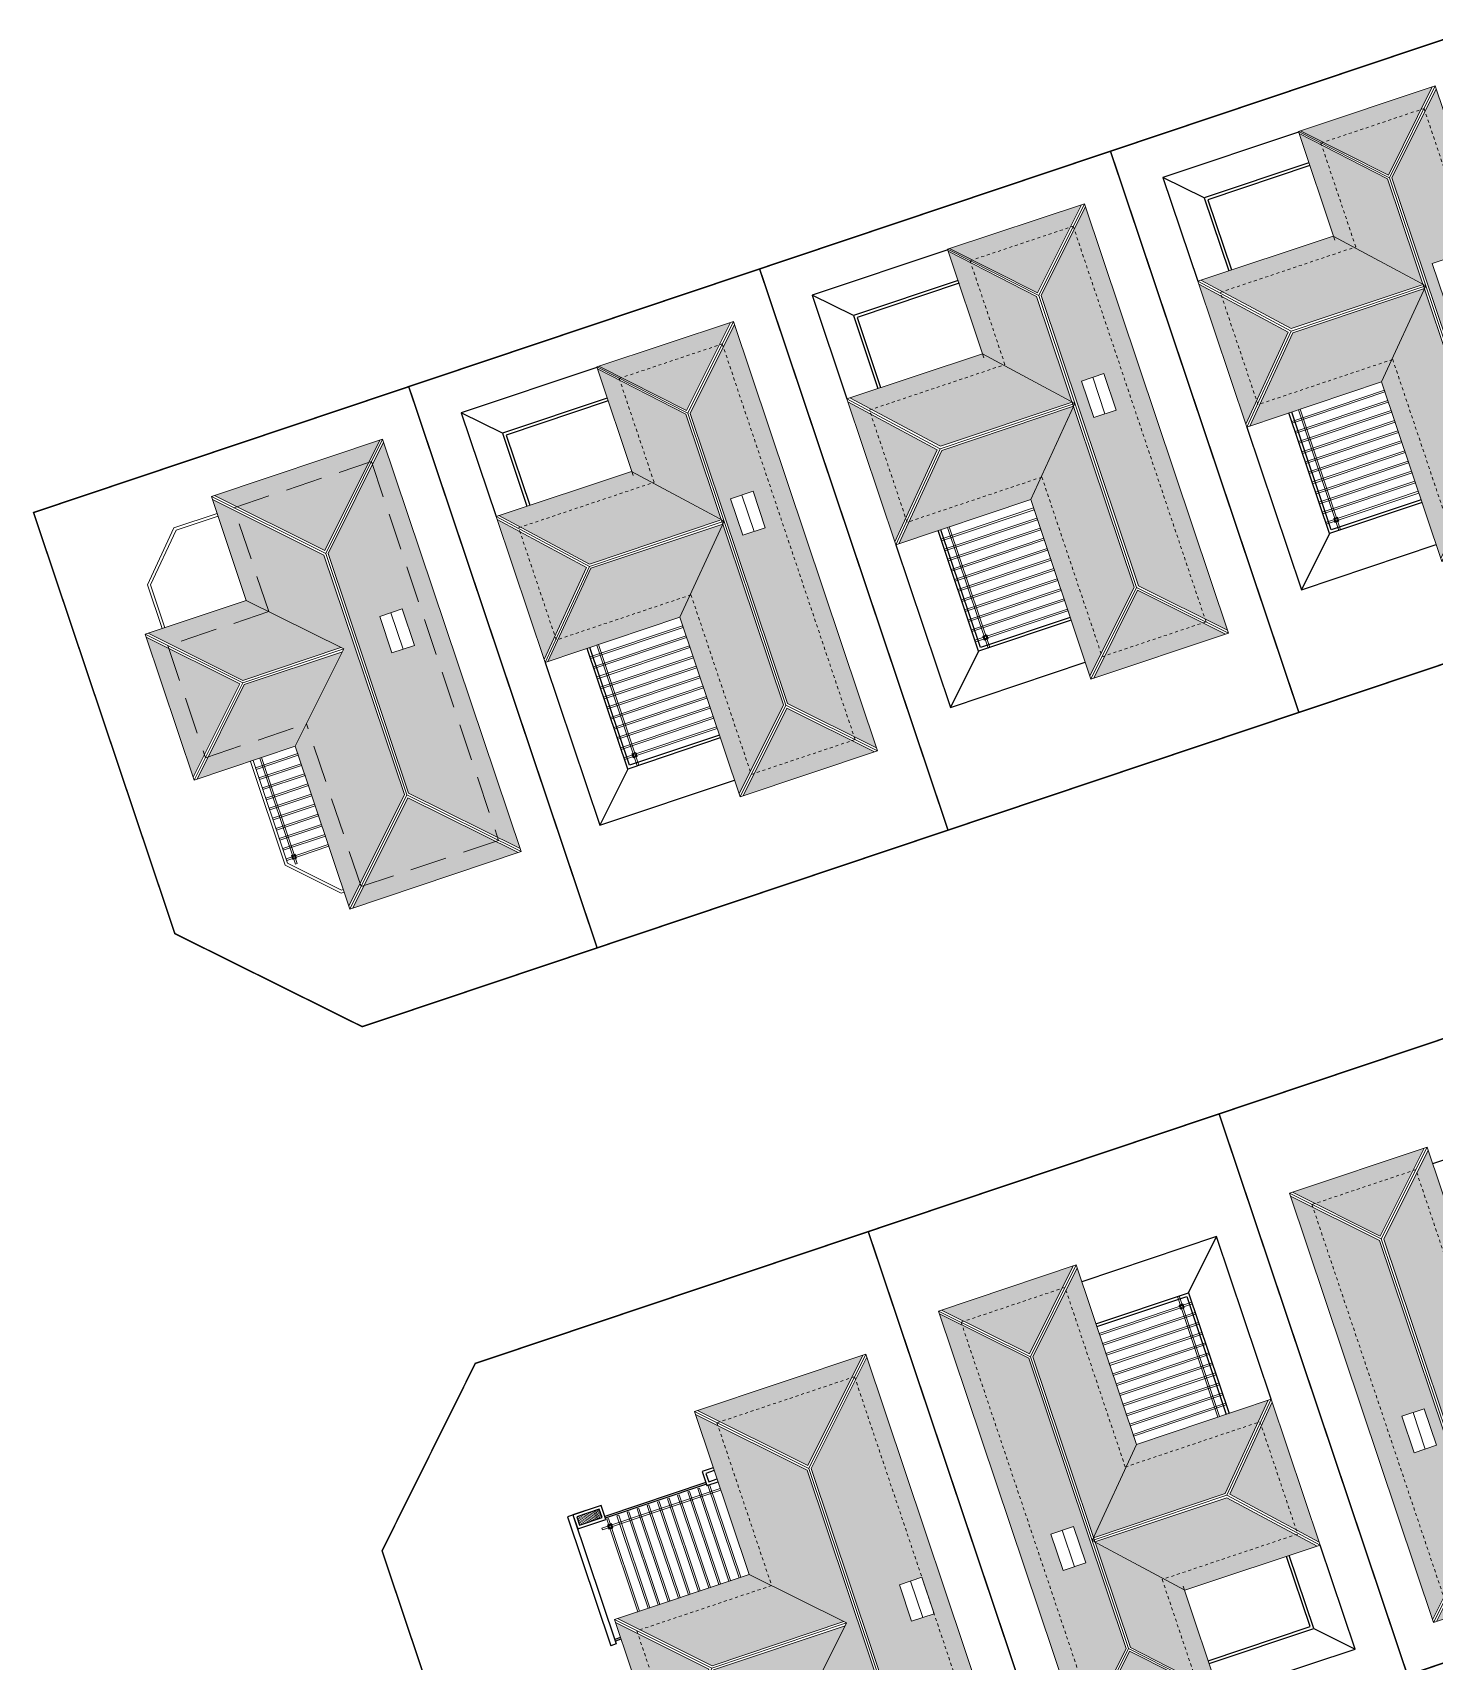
# Model space of a CAD drawing. Header units: metres. Extents: x 568336 to 569219, y 2065964 to 2066430.
# Drawn here: x 568336.2 to 568383.6, y 2066077.4 to 2066132.4 of the extents above; entities that cross this region are included whole.
import ezdxf

# ---------------------------------------------------------------- set-up
doc = ezdxf.new("R2010")
doc.units = ezdxf.units.M
doc.linetypes.add('CENTER', pattern=[2, 1.25, -0.25, 0.25, -0.25])
doc.linetypes.add('HIDDEN', pattern=[0.375, 0.25, -0.125])
for name, color, linetype, lineweight in [('-FURNITURE', 46, 'CONTINUOUS', 9), ('-HATCH', 8, 'CONTINUOUS', 5), ('-HIDE', 3, 'HIDDEN', 13), ('-KH', 143, 'CONTINUOUS', 13), ('-LINE1', 7, 'CONTINUOUS', 18), ('-RANH GIOI KHU DAT', 12, 'CENTER', 18)]:
    doc.layers.add(name, color=color, linetype=linetype, lineweight=lineweight)
for name, color, linetype in [('13. NET HATCH', 252, 'CONTINUOUS'), ('A-Flor-Hral', 242, 'CONTINUOUS'), ('LoLK', 6, 'CONTINUOUS')]:
    doc.layers.add(name, color=color, linetype=linetype)

# ---------------------------------------------------------------- blocks, each defined once
blk = doc.blocks.new('BT1-T2')
at = {"layer": '13. NET HATCH'}
h = blk.add_hatch(dxfattribs=at)
h.set_pattern_fill('N-ONG-01', color=256, scale=200, angle=270)
h.set_pattern_definition([(184.9697, (225280.8284, 38737.002), (2400.0002103, 199.9982614), [184.6944, -4432.6642]), (90, (225096.83, 38721), (-200, 200), [16, -184]), (270, (225080.83, 38921), (200, -200), [56, -144]), (0, (225080.83, 38865), (200, 200), [20, -180]), (180, (225100.83, 38737), (-200, -200), [20, -180]), (270, (225080.83, 38737), (200, -200), [16, -184]), (270, (225096.83, 38921), (200, -200), [40, -160]), (355.0303, (225096.8284, 38881.002), (2400.0002103, -199.9982614), [184.6944, -4432.6642]), (322.6961, (225106.8284, 38881.002), (-3400.0021483, 2599.997178), [52.8016, -5227.35]), (288.4349, (225148.83, 38849), (199.99968, -400.00009), [50.5964, -581.859]), (251.5651, (225164.83, 38801), (199.99968, 400.00009), [50.5964, -581.859]), (217.3039, (225148.8284, 38753.002), (-3400.0021483, -2599.997178), [52.8016, -5227.35]), (290.2249, (225134.828, 38839.002), (-800.001667, 2199.999453), [40.497, -4009.1944]), (249.7751, (225148.828, 38801.002), (-800.001667, -2199.999453), [40.497, -4009.1944]), (217.4054, (225134.828, 38763.002), (-2599.998493, -2000.0019905), [42.8018, -4237.385]), (322.5946, (225100.828, 38865.002), (-2599.998493, 2000.0019905), [42.8018, -4237.385])])
h.paths.add_polyline_path([(195087, 31507), (197462, 33882), (197462, 44220), (195087, 46595)])
h.paths.add_polyline_path([(196287, 39751), (196287, 41051), (197087, 41051), (197087, 39751)], flags=16)
h = blk.add_hatch(dxfattribs=at)
h.set_pattern_fill('N-ONG-01', color=256, scale=200, angle=180)
h.set_pattern_definition([(94.9697, (224896.8284, 38721.002), (199.9982614, -2400.0002103), [184.6944, -4432.6642]), (0, (224880.83, 38905), (200, 200), [16, -184]), (180, (225080.83, 38921), (-200, -200), [56, -144]), (270, (225024.83, 38921), (200, -200), [20, -180]), (90, (224896.83, 38901), (-200, 200), [20, -180]), (180, (224896.83, 38921), (-200, -200), [16, -184]), (180, (225080.83, 38905), (-200, -200), [40, -160]), (265.0303, (225040.8284, 38905.002), (-199.9982614, -2400.0002103), [184.6944, -4432.6642]), (232.6961, (225040.8284, 38895.002), (2599.997178, 3400.0021483), [52.8016, -5227.35]), (198.4349, (225008.83, 38853), (-400.00009, -199.99968), [50.5964, -581.859]), (161.5651, (224960.83, 38837), (400.00009, -199.99968), [50.5964, -581.859]), (127.3039, (224912.8284, 38853.002), (-2599.997178, 3400.0021483), [52.8016, -5227.35]), (200.2249, (224998.828, 38867.002), (2199.999453, 800.001667), [40.497, -4009.1944]), (159.7751, (224960.828, 38853.002), (-2199.999453, 800.001667), [40.497, -4009.1944]), (127.4054, (224922.828, 38867.002), (-2000.0019905, 2599.998493), [42.8018, -4237.385]), (232.5946, (225024.828, 38901.002), (2000.0019905, 2599.998493), [42.8018, -4237.385])])
h.paths.add_polyline_path([(199955, 46717), (195194, 46701), (197547, 44347)])
h.paths.add_polyline_path([(202305, 40476), (204684, 43000), (199967, 42985), (197646, 40476)])
h = blk.add_hatch(dxfattribs=at)
h.set_pattern_fill('N-ONG-01', color=256, scale=200, angle=90)
h.set_pattern_definition([(4.9697, (224880.8284, 39105.002), (-2400.0002103, -199.9982614), [184.6944, -4432.6642]), (270, (225064.83, 39121), (200, -200), [16, -184]), (90, (225080.83, 38921), (-200, 200), [56, -144]), (180, (225080.83, 38977), (-200, -200), [20, -180]), (0, (225060.83, 39105), (200, 200), [20, -180]), (90, (225080.83, 39105), (-200, 200), [16, -184]), (90, (225064.83, 38921), (-200, 200), [40, -160]), (175.0303, (225064.8284, 38961.002), (-2400.0002103, 199.9982614), [184.6944, -4432.6642]), (142.6961, (225054.8284, 38961.002), (3400.0021483, -2599.997178), [52.8016, -5227.35]), (108.4349, (225012.83, 38993), (-199.99968, 400.00009), [50.5964, -581.859]), (71.5651, (224996.83, 39041), (-199.99968, -400.00009), [50.5964, -581.859]), (37.3039, (225012.8284, 39089.002), (3400.0021483, 2599.997178), [52.8016, -5227.35]), (110.2249, (225026.828, 39003.002), (800.001667, -2199.999453), [40.497, -4009.1944]), (69.7751, (225012.828, 39041.002), (800.001667, 2199.999453), [40.497, -4009.1944]), (37.4054, (225026.828, 39079.002), (2599.998493, 2000.0019905), [42.8018, -4237.385]), (142.5946, (225060.828, 38977.002), (2599.998493, -2000.0019905), [42.8018, -4237.385])])
h.paths.add_polyline_path([(204787, 42891), (202440, 40401), (204787, 37910)])
h.paths.add_polyline_path([(199961, 42979), (199955, 46646), (197612, 44245), (197612, 40453)])
h.paths.add_polyline_path([(199987, 37801), (197612, 40321), (197612, 33882), (199987, 31507)])
h = blk.add_hatch(dxfattribs=at)
h.set_pattern_fill('N-ONG-01', color=256, scale=200)
h.set_pattern_definition([(274.9697, (225264.8284, 39121.002), (-199.9982614, 2400.0002103), [184.6944, -4432.6642]), (180, (225280.83, 38937), (-200, -200), [16, -184]), (0, (225080.83, 38921), (200, 200), [56, -144]), (90, (225136.83, 38921), (-200, 200), [20, -180]), (270, (225264.83, 38941), (200, -200), [20, -180]), (0, (225264.83, 38921), (200, 200), [16, -184]), (0, (225080.83, 38937), (200, 200), [40, -160]), (85.0303, (225120.8284, 38937.002), (199.9982614, 2400.0002103), [184.6944, -4432.6642]), (52.6961, (225120.8284, 38947.002), (-2599.997178, -3400.0021483), [52.8016, -5227.35]), (18.4349, (225152.83, 38989), (400.00009, 199.99968), [50.5964, -581.859]), (341.5651, (225200.83, 39005), (-400.00009, 199.99968), [50.5964, -581.859]), (307.3039, (225248.8284, 38989.002), (2599.997178, -3400.0021483), [52.8016, -5227.35]), (20.2249, (225162.828, 38975.002), (-2199.999453, -800.001667), [40.497, -4009.1944]), (339.7751, (225200.828, 38989.002), (2199.999453, -800.001667), [40.497, -4009.1944]), (307.4054, (225238.828, 38975.002), (2000.0019905, -2599.998493), [42.8018, -4237.385]), (52.5946, (225136.828, 38941.002), (-2000.0019905, -2599.998493), [42.8018, -4237.385])])
h.paths.add_polyline_path([(202305, 40326), (197612, 40326), (197612, 40321), (199987, 37801), (204684, 37801)])
h.paths.add_polyline_path([(197537, 33745), (195194, 31401), (199881, 31401)])
at = {"layer": '-FURNITURE'}
for points in [[(199987, 37501), (203287, 37501), (203287, 37441), (199987, 37441)], [(202947, 37801), (202947, 33501), (202887, 33501), (202887, 37801)], [(199987, 37141), (203287, 37141), (203287, 37081), (199987, 37081)], [(199987, 36781), (203287, 36781), (203287, 36721), (199987, 36721)], [(199987, 36421), (203287, 36421), (203287, 36361), (199987, 36361)], [(199987, 36061), (203287, 36061), (203287, 36001), (199987, 36001)], [(199987, 35701), (203287, 35701), (203287, 35641), (199987, 35641)], [(199987, 35341), (203287, 35341), (203287, 35281), (199987, 35281)], [(199987, 34981), (203287, 34981), (203287, 34921), (199987, 34921)], [(199987, 34621), (203287, 34621), (203287, 34561), (199987, 34561)], [(199987, 34261), (203287, 34261), (203287, 34201), (199987, 34201)], [(199987, 33901), (203287, 33901), (203287, 33841), (199987, 33841)], [(202847, 33801), (202987, 33801), (202987, 33941), (202847, 33941)], [(202858, 33812), (202976, 33812), (202976, 33929), (202858, 33929)]]:
    blk.add_lwpolyline(points, close=True, dxfattribs=at)
at = {"layer": '-HIDE', "ltscale": 5}
for p, q in [((195687, 32001), (195687, 46101)), ((204187, 38401), (204187, 42401)), ((199387, 38401), (199387, 32001)), ((199387, 38401), (204187, 38401)), ((199387, 32001), (195687, 32001))]:
    blk.add_line(p, q, dxfattribs=at)
blk.add_lwpolyline([(204187, 42401), (199361, 42401), (199361, 46101), (195687, 46101)], dxfattribs=at)
at = {"layer": '-LINE1'}
for p, q in [((199955, 46717), (195087, 46701)), ((195087, 31401), (195087, 46701)), ((195087, 46701), (197537, 44251)), ((195087, 46595), (197462, 44220)), ((199961, 42845), (199955, 46717)), ((197462, 44220), (197462, 33882)), ((197537, 44251), (197537, 33851)), ((204787, 43001), (199967, 42985)), ((202337, 40401), (204787, 43001)), ((204787, 37801), (204787, 43001)), ((202440, 40401), (204787, 42891)), ((197537, 40401), (199987, 37801)), ((202337, 40401), (204787, 37801)), ((202440, 40401), (204787, 37910)), ((199987, 37801), (199987, 31401)), ((199987, 37801), (204787, 37801)), ((197462, 33882), (195087, 31507)), ((199987, 31401), (195087, 31401))]:
    blk.add_line(p, q, dxfattribs=at)
for points in [[(195194, 46701), (197547, 44347), (199884, 46717)], [(197537, 44251), (199955, 46717)], [(199987, 31507), (197612, 33882), (197612, 44245), (199955, 46646)], [(199967, 42985), (197537, 40401)], [(204684, 43001), (202305, 40476), (197646, 40476)], [(196687, 41051), (196687, 39751)], [(202337, 40401), (197537, 40401)], [(204684, 37801), (202305, 40326), (197608, 40326)], [(199987, 31401), (197537, 33851), (195087, 31401)], [(199881, 31401), (197537, 33745), (195194, 31401)]]:
    blk.add_lwpolyline(points, dxfattribs=at)
blk.add_lwpolyline([(196287, 39751), (197087, 39751), (197087, 41051), (196287, 41051)], close=True, dxfattribs=at)
at = {"layer": '-RANH GIOI KHU DAT', "linetype": 'HIDDEN', "ltscale": 10, "const_width": 50}
blk.add_lwpolyline([(193687, 28101), (206187, 28101), (206187, 48101), (193687, 48101)], close=True, dxfattribs=at)
at = {"layer": '13. NET HATCH', "color": 250}
for p, q in [((199955, 46693), (204787, 46701)), ((204787, 46701), (204787, 43001)), ((204787, 37801), (204787, 32001)), ((204787, 32001), (199987, 32001))]:
    blk.add_line(p, q, dxfattribs=at)
for points in [[(203687, 45601), (204787, 46701)], [(199957, 45599), (203687, 45601), (203687, 43001)], [(199957, 45499), (203587, 45501), (203587, 43001)], [(199987, 33601), (203187, 33601), (203187, 37801)], [(199987, 33501), (203287, 33501), (203287, 37801)], [(203287, 33501), (204787, 32001)]]:
    blk.add_lwpolyline(points, dxfattribs=at)
blk = doc.blocks.new('BT3-T2.1')
at = {"layer": '13. NET HATCH'}
h = blk.add_hatch(dxfattribs=at)
h.set_pattern_fill('N-ONG-01', color=256, scale=0.2, angle=198.5515)
h.set_pattern_definition([(113.5212002, (568087.525308, 2066095.6234305), (0.95318265634, -2.21166071938), [0.1846944, -4.4326642]), (18.5515, (568087.4516, 2066095.79278), (0.12597623, 0.253239), [0.016, -0.184]), (198.5515, (568087.63612, 2066095.87158), (-0.12597623, -0.253239), [0.056, -0.144]), (288.5515, (568087.58303, 2066095.85376), (0.253239, -0.12597623), [0.02, -0.18]), (108.5515, (568087.46804, 2066095.79408), (-0.253239, 0.12597623), [0.02, -0.18]), (198.5515, (568087.46168, 2066095.81304), (-0.12597623, -0.253239), [0.016, -0.184]), (198.5515, (568087.6412, 2066095.85641), (-0.12597623, -0.253239), [0.04, -0.16]), (283.5818002, (568087.603284, 2066095.843684), (0.57397072748, -2.33892238392), [0.1846944, -4.4326642]), (251.2476002, (568087.606466, 2066095.834204), (1.38316205399, 4.050538565), [0.0528016, -5.22735]), (216.9864, (568087.58949, 2066095.784205), (-0.315584024, -0.316870108), [0.0505964, -0.581859]), (180.1166, (568087.549076, 2066095.753765), (0.442846592, -0.062344511), [0.0505964, -0.581859]), (145.8554002, (568087.49848, 2066095.753662), (-3.54663052518, 2.39612433986), [0.0528016, -5.22735]), (218.7764, (568087.575557, 2066095.794296), (1.8311571488, 1.45837709676), [0.040497, -4.0091944]), (178.3266, (568087.543985, 2066095.768934), (-2.34020929296, 0.05848696574), [0.040497, -4.0091944]), (145.9569002, (568087.503506, 2066095.770116), (-2.72328554494, 1.8285830488), [0.0428018, -4.237385]), (251.1461002, (568087.589388, 2066095.834801), (1.06887048304, 3.10121202374), [0.0428018, -4.237385])])
h.paths.add_polyline_path([(568343.449, 2066113.248), (568340.137, 2066112.136), (568343.334, 2066110.546), (568346.646, 2066111.657)])
h.paths.add_polyline_path([(568347.955, 2066118.663), (568342.373, 2066116.789), (568346.1, 2066114.935)])
h = blk.add_hatch(dxfattribs=at)
h.set_pattern_fill('N-ONG-01', color=256, scale=0.2, angle=288.5515)
h.set_pattern_definition([(203.5212002, (568087.884264, 2066095.760771), (2.21166071938, 0.95318265634), [0.1846944, -4.4326642]), (108.5515, (568087.71492, 2066095.68706), (-0.253239, 0.12597623), [0.016, -0.184]), (288.5515, (568087.63612, 2066095.87158), (0.253239, -0.12597623), [0.056, -0.144]), (18.5515, (568087.65393, 2066095.81849), (0.12597623, 0.253239), [0.02, -0.18]), (198.5515, (568087.71362, 2066095.7035), (-0.12597623, -0.253239), [0.02, -0.18]), (288.5515, (568087.69466, 2066095.69714), (0.253239, -0.12597623), [0.016, -0.184]), (288.5515, (568087.65128, 2066095.87667), (0.253239, -0.12597623), [0.04, -0.16]), (13.5818002, (568087.66401, 2066095.838748), (2.33892238392, 0.57397072748), [0.1846944, -4.4326642]), (341.2476002, (568087.673491, 2066095.8419295), (-4.050538565, 1.38316205399), [0.0528016, -5.22735]), (306.9864, (568087.72349, 2066095.824955), (0.316870108, -0.315584024), [0.0505964, -0.581859]), (270.1166, (568087.75393, 2066095.78454), (0.062344511, 0.442846592), [0.0505964, -0.581859]), (235.8554002, (568087.754032, 2066095.733943), (-2.39612433986, -3.54663052518), [0.0528016, -5.22735]), (308.7764, (568087.713398, 2066095.81102), (-1.45837709676, 1.8311571488), [0.040497, -4.0091944]), (268.3266, (568087.738761, 2066095.779449), (-0.05848696574, -2.34020929296), [0.040497, -4.0091944]), (235.9569002, (568087.737578, 2066095.738969), (-1.8285830488, -2.72328554494), [0.0428018, -4.237385]), (341.1461002, (568087.672893, 2066095.824852), (-3.10121202374, 1.06887048304), [0.0428018, -4.237385])])
h.paths.add_polyline_path([(568348.931, 2066106.735), (568352.698, 2066104.861), (568348.089, 2066118.596), (568346.215, 2066114.829)])
h.paths.add_polyline_path([(568347.957, 2066112.703), (568348.715, 2066112.958), (568349.129, 2066111.725), (568348.37, 2066111.471)], flags=16)
h = blk.add_hatch(dxfattribs=at)
h.set_pattern_fill('N-ONG-01', color=256, scale=0.2, angle=108.5515)
h.set_pattern_definition([(23.5212002, (568087.387967, 2066095.982387), (-2.21166071938, -0.95318265634), [0.1846944, -4.4326642]), (288.5515, (568087.55732, 2066096.0561), (0.253239, -0.12597623), [0.016, -0.184]), (108.5515, (568087.63612, 2066095.87158), (-0.253239, 0.12597623), [0.056, -0.144]), (198.5515, (568087.6183, 2066095.92467), (-0.12597623, -0.253239), [0.02, -0.18]), (18.5515, (568087.55861, 2066096.03965), (0.12597623, 0.253239), [0.02, -0.18]), (108.5515, (568087.57757, 2066096.04602), (-0.253239, 0.12597623), [0.016, -0.184]), (108.5515, (568087.62095, 2066095.86649), (-0.253239, 0.12597623), [0.04, -0.16]), (193.5818002, (568087.6082205, 2066095.90441), (-2.33892238392, -0.57397072748), [0.1846944, -4.4326642]), (161.2476002, (568087.59874, 2066095.9012284), (4.050538565, -1.38316205399), [0.0528016, -5.22735]), (126.9864, (568087.54874, 2066095.9182), (-0.316870108, 0.315584024), [0.0505964, -0.581859]), (90.1166, (568087.5183, 2066095.95862), (-0.062344511, -0.442846592), [0.0505964, -0.581859]), (55.8554002, (568087.5181984, 2066096.009215), (2.39612433986, 3.54663052518), [0.0528016, -5.22735]), (128.7764, (568087.558832, 2066095.932138), (1.45837709676, -1.8311571488), [0.040497, -4.0091944]), (88.3266, (568087.53347, 2066095.963709), (0.05848696574, 2.34020929296), [0.040497, -4.0091944]), (55.9569002, (568087.5346525, 2066096.0041885), (1.8285830488, 2.72328554494), [0.0428018, -4.237385]), (161.1461002, (568087.599338, 2066095.918306), (3.10121202374, -1.06887048304), [0.0428018, -4.237385])])
h.paths.add_polyline_path([(568343.228, 2066110.431), (568340.07, 2066112.002), (568341.657, 2066107.273)])
h.paths.add_polyline_path([(568346.741, 2066111.61), (568345.104, 2066108.318), (568346.915, 2066102.92), (568348.789, 2066106.687), (568346.073, 2066114.781), (568342.306, 2066116.655), (568343.449, 2066113.248)])
h = blk.add_hatch(dxfattribs=at)
h.set_pattern_fill('N-ONG-01', color=256, scale=0.2, angle=18.5515)
h.set_pattern_definition([(293.5212002, (568087.746923, 2066096.1197275), (-0.95318265634, 2.21166071938), [0.1846944, -4.4326642]), (198.5515, (568087.82063, 2066095.95038), (-0.12597623, -0.253239), [0.016, -0.184]), (18.5515, (568087.63612, 2066095.87158), (0.12597623, 0.253239), [0.056, -0.144]), (108.5515, (568087.6892, 2066095.8894), (-0.253239, 0.12597623), [0.02, -0.18]), (288.5515, (568087.8042, 2066095.94908), (0.253239, -0.12597623), [0.02, -0.18]), (18.5515, (568087.81055, 2066095.93012), (0.12597623, 0.253239), [0.016, -0.184]), (18.5515, (568087.63102, 2066095.88675), (0.12597623, 0.253239), [0.04, -0.16]), (103.5818002, (568087.668946, 2066095.899474), (-0.57397072748, 2.33892238392), [0.1846944, -4.4326642]), (71.2476002, (568087.665765, 2066095.908954), (-1.38316205399, -4.050538565), [0.0528016, -5.22735]), (36.9864, (568087.68274, 2066095.95895), (0.315584024, 0.316870108), [0.0505964, -0.581859]), (0.1166, (568087.723155, 2066095.98939), (-0.442846592, 0.062344511), [0.0505964, -0.581859]), (325.8554002, (568087.773751, 2066095.989496), (3.54663052518, -2.39612433986), [0.0528016, -5.22735]), (38.7764, (568087.696674, 2066095.948862), (-1.8311571488, -1.45837709676), [0.040497, -4.0091944]), (358.3266, (568087.728245, 2066095.974224), (2.34020929296, -0.05848696574), [0.040497, -4.0091944]), (325.9569002, (568087.768725, 2066095.973042), (2.72328554494, -1.8285830488), [0.0428018, -4.237385]), (71.1461002, (568087.682842, 2066095.9083565), (-1.06887048304, -3.10121202374), [0.0428018, -4.237385])])
h.paths.add_polyline_path([(568352.631, 2066104.726), (568348.904, 2066106.581), (568347.05, 2066102.853)])
h.paths.add_polyline_path([(568341.792, 2066107.206), (568345.104, 2066108.318), (568346.694, 2066111.515), (568343.382, 2066110.403)])
at = {"layer": '-FURNITURE'}
for points in [[(568343.784, 2066107.537), (568343.765, 2066107.594), (568345.186, 2066108.071), (568345.206, 2066108.014)], [(568343.898, 2066107.196), (568343.879, 2066107.253), (568345.301, 2066107.73), (568345.32, 2066107.673)], [(568345.169, 2066104.354), (568345.112, 2066104.335), (568343.91, 2066107.917), (568343.966, 2066107.936)], [(568344.013, 2066106.855), (568343.994, 2066106.912), (568345.416, 2066107.389), (568345.435, 2066107.332)], [(568344.127, 2066106.513), (568344.108, 2066106.57), (568345.53, 2066107.047), (568345.549, 2066106.99)], [(568344.242, 2066106.172), (568344.223, 2066106.229), (568345.645, 2066106.706), (568345.664, 2066106.649)], [(568344.357, 2066105.831), (568344.337, 2066105.888), (568345.759, 2066106.365), (568345.778, 2066106.308)], [(568344.471, 2066105.489), (568344.452, 2066105.546), (568345.874, 2066106.023), (568345.893, 2066105.967)], [(568344.586, 2066105.148), (568344.566, 2066105.205), (568345.988, 2066105.682), (568346.007, 2066105.625)], [(568344.7, 2066104.807), (568344.681, 2066104.864), (568346.103, 2066105.341), (568346.122, 2066105.284)], [(568344.815, 2066104.466), (568344.796, 2066104.522), (568346.217, 2066105), (568346.236, 2066104.943)]]:
    blk.add_lwpolyline(points, close=True, dxfattribs=at)
at = {"layer": '-HATCH'}
for p, q in [((568342.463, 2066116.187), (568341.007, 2066115.698)), ((568342.495, 2066116.092), (568341.08, 2066115.617)), ((568341.007, 2066115.698), (568340.108, 2066113.777)), ((568341.08, 2066115.617), (568340.215, 2066113.771)), ((568340.606, 2066112.293), (568340.108, 2066113.777)), ((568340.7, 2066112.325), (568340.215, 2066113.771)), ((568344.764, 2066104.301), (568343.587, 2066107.809)), ((568344.846, 2066104.372), (568343.682, 2066107.841)), ((568346.659, 2066103.355), (568344.764, 2066104.301)), ((568346.667, 2066103.463), (568344.846, 2066104.372))]:
    blk.add_line(p, q, dxfattribs=at)
for points in [[(568345.15, 2066104.536), (568345.017, 2066104.491), (568344.972, 2066104.624), (568345.105, 2066104.669)], [(568345.135, 2066104.543), (568345.024, 2066104.506), (568344.987, 2066104.617), (568345.098, 2066104.654)]]:
    blk.add_lwpolyline(points, close=True, dxfattribs=at)
for points in [[(568346.659, 2066103.355), (568346.758, 2066103.388)], [(568346.667, 2066103.463), (568346.726, 2066103.483)]]:
    blk.add_lwpolyline(points, dxfattribs=at)
at = {"layer": '-HIDE', "ltscale": 5}
for points in [[(568344.209, 2066112.87), (568343.032, 2066116.378), (568347.677, 2066117.937), (568351.972, 2066105.138), (568347.327, 2066103.579), (568345.482, 2066109.077)], [(568344.209, 2066112.87), (568340.796, 2066111.724), (568342.069, 2066107.932), (568345.482, 2066109.077)]]:
    blk.add_lwpolyline(points, dxfattribs=at)
at = {"layer": '-LINE1'}
for points in [[(568343.449, 2066113.248), (568340.037, 2066112.102), (568341.691, 2066107.172), (568345.104, 2066108.318), (568346.949, 2066102.819), (568352.732, 2066104.76), (568348.055, 2066118.696), (568342.272, 2066116.756)], [(568349.129, 2066111.725), (568348.37, 2066111.471), (568347.957, 2066112.703), (568348.715, 2066112.958)]]:
    blk.add_lwpolyline(points, close=True, dxfattribs=at)
for points in [[(568348.055, 2066118.696), (568346.134, 2066114.834), (568342.272, 2066116.756)], [(568347.955, 2066118.663), (568346.1, 2066114.935), (568342.373, 2066116.789)], [(568348.089, 2066118.596), (568346.215, 2066114.829), (568348.931, 2066106.735), (568352.698, 2066104.861)], [(568342.306, 2066116.655), (568346.073, 2066114.781), (568348.789, 2066106.687), (568346.915, 2066102.92)], [(568346.134, 2066114.834), (568348.87, 2066106.681)], [(568343.449, 2066113.248), (568346.741, 2066111.61), (568345.104, 2066108.318)], [(568348.336, 2066112.831), (568348.75, 2066111.598)], [(568340.037, 2066112.102), (568343.329, 2066110.465), (568341.691, 2066107.172)], [(568340.07, 2066112.002), (568343.228, 2066110.431), (568341.657, 2066107.273)], [(568340.137, 2066112.136), (568343.334, 2066110.546), (568346.646, 2066111.657)], [(568341.792, 2066107.206), (568343.382, 2066110.403), (568346.694, 2066111.515)], [(568343.329, 2066110.465), (568346.741, 2066111.61)], [(568352.732, 2066104.76), (568348.87, 2066106.681), (568346.949, 2066102.819)], [(568352.631, 2066104.726), (568348.904, 2066106.581), (568347.05, 2066102.853)]]:
    blk.add_lwpolyline(points, dxfattribs=at)
at = {"layer": '-RANH GIOI KHU DAT', "linetype": 'HIDDEN', "ltscale": 10, "const_width": 0.05}
blk.add_lwpolyline([(568341.038, 2066101.99), (568336.264, 2066116.216), (568339.035, 2066117.146), (568348.937, 2066120.469), (568355.3, 2066101.508), (568347.367, 2066098.846)], close=True, dxfattribs=at)
blk = doc.blocks.new('BT4-T2')
at = {"layer": '13. NET HATCH'}
h = blk.add_hatch(dxfattribs=at)
h.set_pattern_fill('N-ONG-01', color=256, scale=200, angle=270)
h.set_pattern_definition([(184.9697, (-69622.968, -184), (2400.0002103, 199.9982614), [184.6944, -4432.6642]), (90, (-69806.97, -200), (-200, 200), [16, -184]), (270, (-69822.97, -7e-08), (200, -200), [56, -144]), (0, (-69822.97, -56), (200, 200), [20, -180]), (180, (-69802.97, -184), (-200, -200), [20, -180]), (270, (-69822.97, -184), (200, -200), [16, -184]), (270, (-69806.97, -7e-08), (200, -200), [40, -160]), (355.0303, (-69806.968, -40), (2400.0002103, -199.9982614), [184.6944, -4432.6642]), (322.6961, (-69796.968, -40), (-3400.00214834, 2599.99717798), [52.8016, -5227.35]), (288.4349, (-69754.97, -72), (199.99968, -400.000087), [50.5964, -581.859]), (251.5651, (-69738.97, -120), (199.99968, 400.000087), [50.5964, -581.859]), (217.3039, (-69754.968, -168), (-3400.00214834, -2599.99717798), [52.8016, -5227.35]), (290.2249, (-69768.968, -82), (-800.00166712, 2199.99945287), [40.497, -4009.1944]), (249.7751, (-69754.968, -120), (-800.00166712, -2199.99945287), [40.497, -4009.1944]), (217.4054, (-69768.968, -158), (-2599.998493, -2000.00199052), [42.8018, -4237.385]), (322.5946, (-69802.968, -56), (-2599.998493, 2000.00199052), [42.8018, -4237.385])])
h.paths.add_polyline_path([(193232, -123011), (193232, -128705), (196207, -125730), (196207, -117191), (193232, -114216), (193232, -117811), (195832, -120411)])
h.paths.add_polyline_path([(190926, -120411), (188432, -117917), (188432, -122905)])
h = blk.add_hatch(dxfattribs=at)
h.set_pattern_fill('N-ONG-01', color=256, scale=200, angle=180)
h.set_pattern_definition([(94.9697, (-70006.968, -200), (199.9982614, -2400.0002103), [184.6944, -4432.6642]), (0, (-70022.97, -16), (200, 200), [16, -184]), (180, (-69822.97, -7e-08), (-200, -200), [56, -144]), (270, (-69878.97, -7e-08), (200, -200), [20, -180]), (90, (-70006.97, -20), (-200, 200), [20, -180]), (180, (-70006.97, -7e-08), (-200, -200), [16, -184]), (180, (-69822.97, -16), (-200, -200), [40, -160]), (265.0303, (-69862.968, -16), (-199.9982614, -2400.0002103), [184.6944, -4432.6642]), (232.6961, (-69862.968, -26), (2599.99717798, 3400.00214834), [52.8016, -5227.35]), (198.4349, (-69894.97, -68), (-400.000087, -199.99968), [50.5964, -581.859]), (161.5651, (-69942.97, -84), (400.000087, -199.99968), [50.5964, -581.859]), (127.3039, (-69990.968, -68), (-2599.99717798, 3400.00214834), [52.8016, -5227.35]), (200.2249, (-69904.968, -54), (2199.99945287, 800.00166712), [40.497, -4009.1944]), (159.7751, (-69942.968, -68), (-2199.99945287, 800.00166712), [40.497, -4009.1944]), (127.4054, (-69980.968, -54), (-2000.00199052, 2599.998493), [42.8018, -4237.385]), (232.5946, (-69878.968, -20), (2000.00199052, 2599.998493), [42.8018, -4237.385])])
h.paths.add_polyline_path([(199226, -114110), (193338, -114110), (196282, -117054)])
h.paths.add_polyline_path([(195757, -120336), (193232, -117811), (188538, -117811), (191063, -120336)])
h = blk.add_hatch(dxfattribs=at)
h.set_pattern_fill('N-ONG-01', color=256, scale=200, angle=90)
h.set_pattern_definition([(4.9697, (-70022.968, 184), (-2400.0002103, -199.9982614), [184.6944, -4432.6642]), (270, (-69838.97, 200), (200, -200), [16, -184]), (90, (-69822.97, -7e-08), (-200, 200), [56, -144]), (180, (-69822.97, 56), (-200, -200), [20, -180]), (0, (-69842.97, 184), (200, 200), [20, -180]), (90, (-69822.97, 184), (-200, 200), [16, -184]), (90, (-69838.97, -7e-08), (-200, 200), [40, -160]), (175.0303, (-69838.968, 40), (-2400.0002103, 199.9982614), [184.6944, -4432.6642]), (142.6961, (-69848.968, 40), (3400.00214834, -2599.99717798), [52.8016, -5227.35]), (108.4349, (-69890.97, 72), (-199.99968, 400.000087), [50.5964, -581.859]), (71.5651, (-69906.97, 120), (-199.99968, -400.000087), [50.5964, -581.859]), (37.3039, (-69890.968, 168), (3400.00214834, 2599.99717798), [52.8016, -5227.35]), (110.2249, (-69876.968, 82), (800.00166712, -2199.99945287), [40.497, -4009.1944]), (69.7751, (-69890.968, 120), (800.00166712, 2199.99945287), [40.497, -4009.1944]), (37.4054, (-69876.968, 158), (2599.998493, 2000.00199052), [42.8018, -4237.385]), (142.5946, (-69842.968, 56), (2599.998493, -2000.00199052), [42.8018, -4237.385])])
h.paths.add_polyline_path([(199332, -114216), (196357, -117191), (196357, -125730), (199332, -128705)])
h.paths.add_polyline_path([(197932, -121061), (197932, -119761), (198732, -119761), (198732, -121061)], flags=16)
h = blk.add_hatch(dxfattribs=at)
h.set_pattern_fill('N-ONG-01', color=256, scale=200)
h.set_pattern_definition([(274.9697, (-69638.968, 200), (-199.9982614, 2400.0002103), [184.6944, -4432.6642]), (180, (-69622.97, 16), (-200, -200), [16, -184]), (0, (-69822.97, -7e-08), (200, 200), [56, -144]), (90, (-69766.97, -7e-08), (-200, 200), [20, -180]), (270, (-69638.97, 20), (200, -200), [20, -180]), (0, (-69638.97, -7e-08), (200, 200), [16, -184]), (0, (-69822.97, 16), (200, 200), [40, -160]), (85.0303, (-69782.968, 16), (199.9982614, 2400.0002103), [184.6944, -4432.6642]), (52.6961, (-69782.968, 26), (-2599.99717798, -3400.00214834), [52.8016, -5227.35]), (18.4349, (-69750.97, 68), (400.000087, 199.99968), [50.5964, -581.859]), (341.5651, (-69702.97, 84), (-400.000087, 199.99968), [50.5964, -581.859]), (307.3039, (-69654.968, 68), (2599.99717798, -3400.00214834), [52.8016, -5227.35]), (20.2249, (-69740.968, 54), (-2199.99945287, -800.00166712), [40.497, -4009.1944]), (339.7751, (-69702.968, 68), (2199.99945287, -800.00166712), [40.497, -4009.1944]), (307.4054, (-69664.968, 54), (2000.00199052, -2599.998493), [42.8018, -4237.385]), (52.5946, (-69766.968, 20), (-2000.00199052, -2599.998493), [42.8018, -4237.385])])
h.paths.add_polyline_path([(195757, -120486), (191063, -120486), (188538, -123011), (193232, -123011)])
h.paths.add_polyline_path([(193338, -128811), (199226, -128811), (196282, -125867)])
h = blk.add_hatch(dxfattribs=at)
h.set_pattern_fill('CO-01', color=256, scale=50)
h.set_pattern_definition([(90, (-48898.44, -106865.633), (-35.355339, 35.355339), [9.375, -61.335678]), (45, (-48898.44, -106865.633), (-35.355339, 35.355339), [9.375, -40.625]), (135, (-48898.44, -106865.633), (-35.355339, -35.355339), [9.375, -40.625])])
h.paths.add_polyline_path([(189132, -126711), (188332, -126711), (188332, -126411), (189132, -126411)])
at = {"layer": '-FURNITURE'}
for points in [[(189332, -126311), (189272, -126311), (189272, -123011), (189332, -123011)], [(189692, -126311), (189632, -126311), (189632, -123011), (189692, -123011)], [(190052, -126311), (189992, -126311), (189992, -123011), (190052, -123011)], [(190412, -126311), (190352, -126311), (190352, -123011), (190412, -123011)], [(190772, -126311), (190712, -126311), (190712, -123011), (190772, -123011)], [(191132, -126311), (191072, -126311), (191072, -123011), (191132, -123011)], [(191492, -126311), (191432, -126311), (191432, -123011), (191492, -123011)], [(191852, -126311), (191792, -126311), (191792, -123011), (191852, -123011)], [(192212, -126311), (192152, -126311), (192152, -123011), (192212, -123011)], [(192572, -126311), (192512, -126311), (192512, -123011), (192572, -123011)], [(192932, -126311), (192872, -126311), (192872, -123011), (192932, -123011)], [(193232, -126011), (193232, -126071), (189012, -126071), (189012, -126011)]]:
    blk.add_lwpolyline(points, close=True, dxfattribs=at)
at = {"layer": '-HIDE', "ltscale": 5}
for points in [[(193832, -118411), (193832, -114710), (198732, -114710), (198732, -128211), (193832, -128211), (193832, -122411)], [(193832, -122411), (189032, -122411), (189032, -118411), (193832, -118411)]]:
    blk.add_lwpolyline(points, dxfattribs=at)
at = {"layer": '-LINE1'}
for points in [[(193232, -123011), (188432, -123011), (188432, -117811), (193232, -117811), (193232, -114110), (199332, -114110), (199332, -128811), (193232, -128811)], [(197932, -121061), (198732, -121061), (198732, -119761), (197932, -119761)]]:
    blk.add_lwpolyline(points, close=True, dxfattribs=at)
for points in [[(199332, -114110), (196282, -117160), (193232, -114110)], [(193232, -114216), (196207, -117191), (196207, -125730), (193232, -128705)], [(199226, -114110), (196282, -117054), (193338, -114110)], [(199332, -114216), (196357, -117191), (196357, -125730), (199332, -128705)], [(196282, -117160), (196282, -125761)], [(188432, -123011), (191032, -120411), (188432, -117811)], [(188432, -122905), (190926, -120411), (188432, -117917)], [(188538, -117811), (191063, -120336), (195757, -120336)], [(193232, -123011), (195832, -120411), (193232, -117811)], [(198332, -119761), (198332, -121061)], [(188538, -123011), (191063, -120486), (195757, -120486)], [(191032, -120411), (195832, -120411)], [(199332, -128811), (196282, -125761), (193232, -128811)], [(199226, -128811), (196282, -125867), (193338, -128811)]]:
    blk.add_lwpolyline(points, dxfattribs=at)
at = {"layer": '-RANH GIOI KHU DAT', "linetype": 'HIDDEN', "ltscale": 10, "const_width": 50}
blk.add_lwpolyline([(200732, -112710), (181732, -112710), (181732, -127710), (186732, -132710), (200732, -132710)], close=True, dxfattribs=at)
at = {"layer": '13. NET HATCH'}
for p, q in [((188232, -114710), (188032, -114710)), ((188032, -114710), (188032, -118611)), ((188232, -114710), (188232, -118611)), ((193232, -114810), (188232, -114810)), ((193232, -114870), (188232, -114870)), ((188032, -118611), (188232, -118611)), ((188232, -118451), (188432, -118451)), ((188232, -118511), (188432, -118511)), ((188032, -126811), (188032, -122211)), ((188232, -122211), (188032, -122211)), ((188232, -126811), (188232, -122211)), ((188432, -122311), (188232, -122311)), ((188432, -122371), (188232, -122371)), ((189232, -126811), (188032, -126811))]:
    blk.add_line(p, q, dxfattribs=at)
for points in [[(189232, -126811), (188232, -126811), (188232, -126311), (189232, -126311)], [(189132, -126711), (188332, -126711), (188332, -126411), (189132, -126411)]]:
    blk.add_lwpolyline(points, close=True, dxfattribs=at)
for points in [[(192832, -126361), (189232, -126361)], [(192832, -126421), (189232, -126421)], [(193232, -126811), (192832, -126811), (192832, -126311), (193232, -126311)], [(193232, -126711), (192932, -126711), (192932, -126411), (193232, -126411)]]:
    blk.add_lwpolyline(points, dxfattribs=at)
at = {"layer": 'A-Flor-Hral'}
for points in [[(189372, -126111), (189232, -126111), (189232, -125971), (189372, -125971)], [(189361, -126099), (189243, -126099), (189243, -125982), (189361, -125982)]]:
    blk.add_lwpolyline(points, close=True, dxfattribs=at)

msp = doc.modelspace()

# ---------------------------------------------------------------- block references
at = {"layer": '-KH', "yscale": 0.001, "zscale": 0.001}
for name, p, xscale, rotation in [('BT1-T2', (568583.415, 2066148.421), -0.001, 18.55150009791463), ('BT1-T2', (568571.565, 2066144.445), -0.001, 18.55150009791463), ('BT1-T2', (568559.714, 2066140.468), -0.001, 18.55150009791463), ('BT1-T2', (568183.744, 2066060.918), -0.001, 198.5514997543399), ('BT1-T2', (568171.894, 2066056.941), -0.001, 198.5514997543399), ('BT4-T2', (568216.379, 2065902.245), -0.0009999999999999998, 198.5515003604368), ('BT1-T2', (568593.448, 2066096.938), -0.001, 18.55150051778948)]:
    msp.add_blockref(name, p, dxfattribs=dict(at, xscale=xscale, rotation=rotation))
at = {"layer": 'LoLK'}
msp.add_blockref('BT3-T2.1', (0, 0), dxfattribs=at)

doc.saveas('drawing.dxf')
